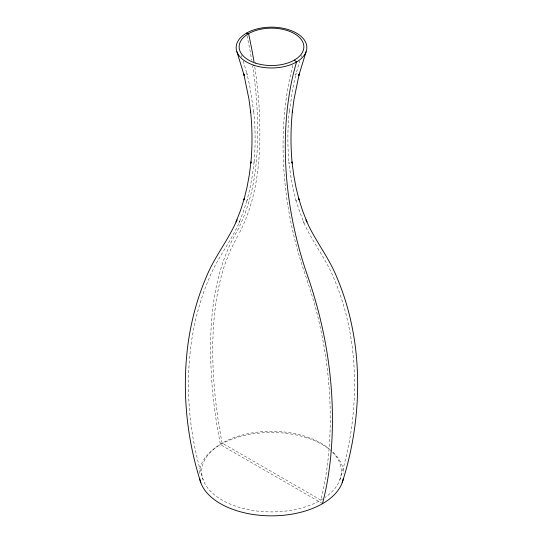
<?xml version="1.0" encoding="UTF-8"?>
<svg xmlns="http://www.w3.org/2000/svg" width="543" height="543" viewBox="0 0 543 543"><rect width="100%" height="100%" fill="white"/><g stroke="black" fill="none" stroke-linecap="round" stroke-linejoin="round"><path stroke-width="0.41" stroke-dasharray="2.71 2.04" d="M292.894 65.364L291.51 70.787A411.024 237.305 60 0 0 284.118 117.967C280.514 165.269 286.344 213.127 299.974 258.516C306.327 278.79 313.847 298.725 318.456 319.515A329.357 190.152 60 0 1 323.133 341.642C329.119 374.134 331.508 407.325 329.655 440.325A440.366 254.246 60 0 1 322.169 494.619L320.852 500.11L222.148 443.122L220.831 436.117A440.366 254.246 60 0 1 213.345 373.17C211.777 342.694 212.971 311.838 219.861 282.014A329.357 190.152 60 0 1 224.544 265.289L230.476 249.909L238.221 234.99M339.816 479.869C353.228 437.163 357.728 391.625 352.271 347.16C349.237 323.608 343.298 300.367 333.952 278.511C325.868 258.244 311.634 241.289 303.204 221.211L304.066 223.105L299.485 211.315L295.67 199.2L296.064 200.645L292.955 188.054L290.586 175.253L288.944 162.296L289.039 163.341C287.39 145.829 287.546 128.175 289.338 110.684L289.243 111.749L293.254 85.957L296.159 73.325L295.765 74.778L299.722 60.992M301.053 57.029L301.582 55.44M239.558 232.58C260.056 193.118 261.516 146.875 258.889 103.401A411.024 237.305 60 0 0 254.701 66.402M322.562 503.639L220.438 444.676L217.736 430.029A444.69 256.744 60 0 1 212.137 386.365C208.505 336.531 209.768 283.589 233.157 238.228L237.637 230.212C257.728 191.021 259.33 145.449 256.69 102.356A408.248 235.703 60 0 0 252.583 65.913M241.418 55.44L241.947 57.029M243.278 60.992L247.235 74.778L246.841 73.325L249.746 85.957L253.757 111.749L253.662 110.684C255.454 128.175 255.61 145.829 253.961 163.341L254.056 162.296L252.414 175.253L250.045 188.054L246.936 200.645L247.33 199.2L243.515 211.315L238.934 223.105L239.796 221.211C231.366 241.289 217.132 258.244 209.048 278.511C199.702 300.367 193.763 323.608 190.729 347.16C185.272 391.625 189.772 437.163 203.184 479.869M247.011 35.587L249.352 47.058A408.248 235.703 60 0 1 251.68 60.178M199.295 473.442A72.212 41.696 0 0 1 271.5 432.466A72.212 41.696 0 0 1 343.705 473.442M332.526 452.061A69.796 40.297 0 0 1 325.087 497.436M323.004 498.813A69.796 40.297 0 0 1 220.628 499.207A69.796 40.297 0 0 1 227.707 440.237A69.796 40.297 0 0 1 329.01 448.783"/><path stroke-width="0.81" d="M322.562 503.639L325.264 492.107A444.69 256.744 60 0 0 330.863 454.912C336.083 396.797 328.169 337.8 309.843 282.503L305.363 269.314C289.5 221.205 282.496 170.027 286.31 119.453A408.248 235.703 60 0 1 293.648 72.626L296.492 61.99L294.381 60.063M342.185 482.7C356.194 438.995 360.952 392.311 355.353 346.726C352.285 322.915 346.271 299.417 336.83 277.324C328.746 257.002 314.499 239.992 306.014 219.881L306.951 221.938L302.417 210.277L298.643 198.276L299.084 199.905L296.003 187.43L293.654 174.751L292.032 161.902L292.141 163.138C290.505 145.762 290.661 128.257 292.439 110.901L292.331 112.15L294.014 99.281L299.193 74.018L298.752 75.653L306.096 51.741M246.508 33.13L248.619 33.646L251.49 47.682A411.024 237.305 60 0 1 253.968 61.726M236.904 51.741L244.248 75.653L243.807 74.018L248.986 99.281L250.669 112.15L250.561 110.901C252.339 128.257 252.495 145.762 250.859 163.138L250.968 161.902L249.346 174.751L246.997 187.43L243.916 199.905L244.357 198.276L240.583 210.277L236.049 221.938L236.986 219.881C228.501 239.992 214.254 257.002 206.17 277.324C196.729 299.417 190.715 322.915 187.647 346.726C182.048 392.311 186.806 438.995 200.815 482.7M343.332 478.464A72.212 41.696 0 0 1 271.5 515.85A72.212 41.696 0 0 1 199.668 478.464M253.825 65.235A35.349 20.41 0 0 0 306.849 47.56A35.349 20.41 0 0 0 253.825 29.885A35.349 20.41 0 0 0 253.825 65.235M255.319 63.029A32.356 18.679 0 0 0 303.856 46.854A32.356 18.679 0 0 0 255.319 30.673A32.356 18.679 0 0 0 255.319 63.029"/></g></svg>
